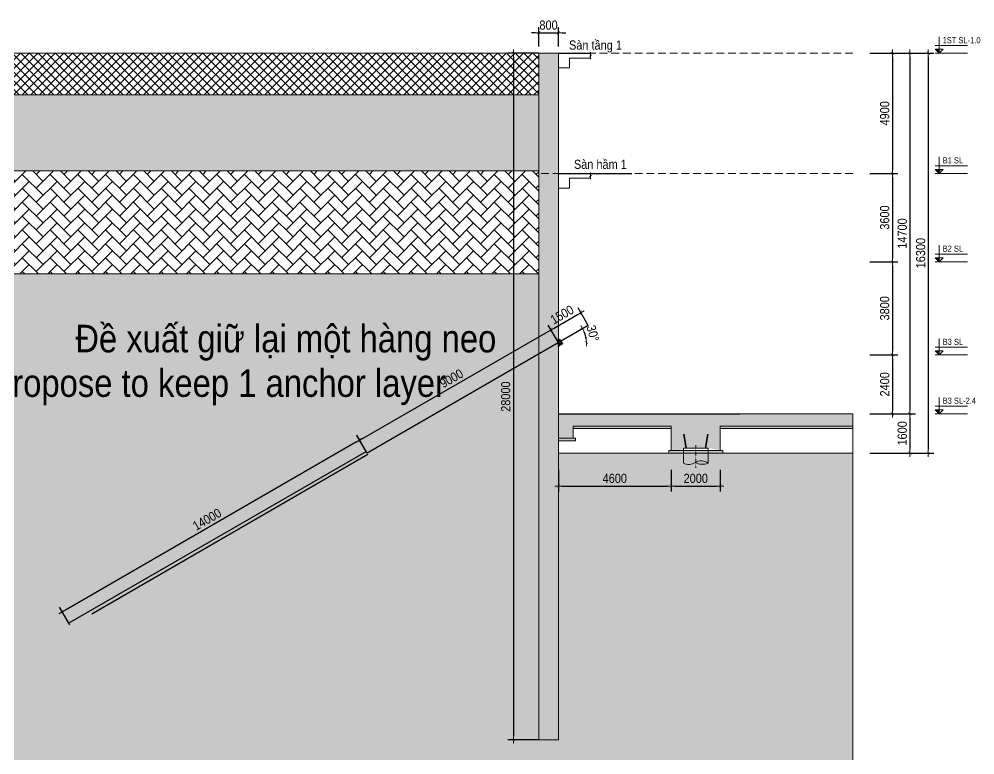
# Model space of a CAD drawing. Header units: millimetres. Extents: x -383953 to 676589, y -101685 to 196247.
# Drawn here: x 255201 to 294147, y -80280 to -50280 of the extents above; entities that cross this region are included whole.
import ezdxf
from ezdxf.enums import TextEntityAlignment as Align

# ---------------------------------------------------------------- set-up
doc = ezdxf.new("R2010")
doc.units = ezdxf.units.MM
doc.linetypes.add('CENTER2', pattern=[1.125, 0.75, -0.125, 0.125, -0.125])
doc.linetypes.add('HIDDEN', pattern=[9.524999999999999, 6.35, -3.175])
doc.layers.get('0').update_dxf_attribs({"lineweight": 20})
doc.layers.get('Defpoints').update_dxf_attribs({"color": 151, "lineweight": 9})
for name, color, linetype in [('ANCHOR_HEAD', 130, 'Continuous'), ('Concrete', 2, 'Continuous'), ('X-SEC-2$0$A-CON', 2, 'Continuous'), ('건축', 8, 'Continuous')]:
    doc.layers.add(name, color=color, linetype=linetype)
for name, color, linetype, lineweight in [('KC-TRUC', 5, 'CENTER2', 18), ('NDC_S_ANNO', 7, 'Continuous', 20), ('NDC_S_CONTINUOUS', 3, 'Continuous', 20), ('NDC_S_DIM', 1, 'Continuous', 15), ('NDC_S_HATCH MATERIAL', 8, 'Continuous', 13), ('NDC_S_REBAR', 4, 'Continuous', 35), ('NDC_S_SLAB', 2, 'Continuous', 20), ('NDC_S_TEXT SYMBOL', 7, 'Continuous', 20), ('NDC_S_VN TEXT', 7, 'Continuous', 20)]:
    doc.layers.add(name, color=color, linetype=linetype, lineweight=lineweight)
doc.styles.add('NDC_ANNO', font='', dxfattribs={"width": 0.8})
doc.styles.add('NDC_ARIAL', font='arial.ttf', dxfattribs={"width": 0.85})
doc.styles.get('NDC_ANNO').set_extended_font_data('Dotum')
doc.dimstyles.new('NDC_1-150', dxfattribs={"dimscale": 150, "dimtxt": 2.5, "dimasz": 1, "dimexe": 1.5, "dimexo": 0, "dimgap": 0.8, "dimtad": 1, "dimdec": 0, "dimdsep": 46, "dimtxsty": 'NDC_ARIAL', "dimblk": 'DIMMARK', "dimcen": 49999.93899508043, "dimdle": 1.5, "dimclrd": 1, "dimclre": 1, "dimclrt": 3, "dimadec": 0, "dimazin": 0, "dimtfac": 1, "dimtdec": 0, "dimtix": 1, "dimtmove": 2, "dimatfit": 3, "dimfxl": 1, "dimarcsym": 0})

# ---------------------------------------------------------------- blocks, each defined once
blk = doc.blocks.new('DIMMARK')
at = {"layer": 'NDC_S_DIM', "color": 1}
blk.add_line((-1.5, 0), (1, 0), dxfattribs=at)
at = {"layer": 'NDC_S_DIM', "color": 2, "const_width": 0.1}
blk.add_lwpolyline([(-0.4242640687119285, -0.4242640687119285), (0.4242640687119285, 0.4242640687119285)], dxfattribs=at)
blk = doc.blocks.new('*D569')
at = {"layer": 'Defpoints', "color": 0, "transparency": 16777216}
for p in [(289865.9125925293, -56571.27697433959), (289865.9125925293, -60171.2769734702), (290784.1127267955, -60171.2769734702, -6.290893267642449e-09)]:
    blk.add_point(p, dxfattribs=at)
at = {"layer": 'NDC_S_CONTINUOUS', "color": 1, "lineweight": -2, "transparency": 16777216}
for p, q in [((289865.9125925293, -56571.27697433959, -6.290893267642449e-09), (291009.1127267955, -56571.27697433959, -6.290893267642449e-09)), ((290784.1127267955, -56721.27697433959, -6.290893267642449e-09), (290784.1127267955, -60021.2769734702, -6.290893267642449e-09)), ((289865.9125925293, -60171.2769734702, -6.290893267642449e-09), (291009.1127267955, -60171.2769734702, -6.290893267642449e-09))]:
    blk.add_line(p, q, dxfattribs=at)
at = {"layer": 'NDC_S_CONTINUOUS', "color": 1, "lineweight": -2, "transparency": 16777216, "xscale": 150, "yscale": 150, "zscale": 150}
for p, rotation in [((290784.1127267955, -56571.27697433959, -6.290893267642449e-09), 90), ((290784.1127267955, -60171.2769734702, -6.290893267642449e-09), 270)]:
    blk.add_blockref('DIMMARK', p, dxfattribs=dict(at, rotation=rotation))
at = {"layer": 'NDC_S_CONTINUOUS', "color": 3, "transparency": 16777216, "insert": (290472.5199573548, -58371.27697390496, -6.290893267642449e-09), "char_height": 375, "attachment_point": 5, "rotation": 90, "style": 'NDC_ARIAL'}
blk.add_mtext('3600', dxfattribs=at)
blk = doc.blocks.new('*D570')
at = {"layer": 'Defpoints', "color": 0, "transparency": 16777216}
for p in [(289865.9125925293, -60171.2769734702), (289865.9125925293, -63971.27697346811), (290784.112725753, -63971.27697346811, -6.290893267642449e-09)]:
    blk.add_point(p, dxfattribs=at)
at = {"layer": 'NDC_S_CONTINUOUS', "color": 1, "lineweight": -2, "transparency": 16777216}
for p, q in [((289865.9125925293, -60171.2769734702, -6.290893267642449e-09), (291009.112725753, -60171.2769734702, -6.290893267642449e-09)), ((290784.112725753, -60321.2769734702, -6.290893267642449e-09), (290784.112725753, -63821.27697346811, -6.290893267642449e-09)), ((289865.9125925293, -63971.27697346811, -6.290893267642449e-09), (291009.112725753, -63971.27697346811, -6.290893267642449e-09))]:
    blk.add_line(p, q, dxfattribs=at)
at = {"layer": 'NDC_S_CONTINUOUS', "color": 1, "lineweight": -2, "transparency": 16777216, "xscale": 150, "yscale": 150, "zscale": 150}
for p, rotation in [((290784.112725753, -60171.2769734702, -6.290893267642449e-09), 90), ((290784.112725753, -63971.27697346811, -6.290893267642449e-09), 270)]:
    blk.add_blockref('DIMMARK', p, dxfattribs=dict(at, rotation=rotation))
at = {"layer": 'NDC_S_CONTINUOUS', "color": 3, "transparency": 16777216, "insert": (290472.5199563123, -62071.27697346922, -6.290893267642449e-09), "char_height": 375, "attachment_point": 5, "rotation": 90, "style": 'NDC_ARIAL'}
blk.add_mtext('3800', dxfattribs=at)
blk = doc.blocks.new('kata_block_CT')
at = {"layer": 'NDC_S_ANNO'}
blk.add_hatch(color=3, dxfattribs=at).paths.add_polyline_path([(0, 1.596954857557648), (-1.612010908633238, 1.596954857557648), (0, 0)])
at = {"layer": 'NDC_S_ANNO', "ltscale": 50}
h = blk.add_hatch(dxfattribs=at)
h.set_pattern_fill('ANSI31', color=256, scale=1.406250541793835, style=0)
h.set_pattern_definition([(45.00000000000001, (0, 5.456968210637569e-12), (-3.157122508925224, 3.157122508925225), [])])
h.paths.add_polyline_path([(0, 1.596954857557648), (0, 0), (1.612010908924276, 1.596954857557648)])
for p, q in [((11.56125648126181, 5.456968210637569e-12), (-1.63869572513795, 5.456968210637569e-12)), ((-1.592704896858777, 3.140833880479477), (11.46947077315417, 3.140833880479477))]:
    blk.add_line(p, q, dxfattribs=at)
for points in [[(0, 6.69495074864426), (0, 0)], [(0, 0), (-1.612010908924276, 1.596954857557648), (0, 1.596954857557648)], [(0, 0), (1.612010908924276, 1.596954857557648), (0, 1.596954857557648)]]:
    blk.add_lwpolyline(points, dxfattribs=at)
at = {"layer": 'NDC_S_ANNO', "color": 8, "ltscale": 50}
blk.add_lwpolyline([(0, 0), (-1.612010908633238, 1.596954857557648), (0, 1.596954857557648)], dxfattribs=at)
at = {"layer": 'NDC_S_TEXT SYMBOL', "color": 3, "style": 'NDC_ANNO', "width": 0.8}
blk.add_attdef('CT', (1.409564409346785, 4.068271311703938), '', height=2.5, dxfattribs=at)
blk = doc.blocks.new('*D592')
at = {"layer": 'Defpoints', "color": 0, "transparency": 16777216}
for p in [(289865.9125925293, -51671.27697346683), (289865.9125925293, -56571.27697433953), (290784.1127267955, -56571.27697433953)]:
    blk.add_point(p, dxfattribs=at)
at = {"layer": 'NDC_S_CONTINUOUS', "color": 1, "lineweight": -2, "transparency": 16777216}
for p, q in [((289865.9125925293, -51671.27697346683), (291009.1127267955, -51671.27697346683)), ((290784.1127267955, -51821.27697346683), (290784.1127267955, -56421.27697433953)), ((289865.9125925293, -56571.27697433953), (291009.1127267955, -56571.27697433953))]:
    blk.add_line(p, q, dxfattribs=at)
at = {"layer": 'NDC_S_CONTINUOUS', "color": 1, "lineweight": -2, "transparency": 16777216, "xscale": 150, "yscale": 150, "zscale": 150}
for p, rotation in [((290784.1127267955, -51671.27697346683), 90), ((290784.1127267955, -56571.27697433953), 270)]:
    blk.add_blockref('DIMMARK', p, dxfattribs=dict(at, rotation=rotation))
at = {"layer": 'NDC_S_CONTINUOUS', "color": 3, "transparency": 16777216, "insert": (290472.6478563998, -54121.27697390324), "char_height": 375, "attachment_point": 5, "rotation": 90, "style": 'NDC_ARIAL'}
blk.add_mtext('4900', dxfattribs=at)
blk = doc.blocks.new('*D593')
at = {"layer": 'Defpoints', "color": 0, "transparency": 16777216}
for p in [(289865.9125925293, -51671.27697346683), (289865.9125925293, -66371.27697346816), (291500.0682164702, -66371.27697346816)]:
    blk.add_point(p, dxfattribs=at)
at = {"layer": 'NDC_S_CONTINUOUS', "color": 1, "lineweight": -2, "transparency": 16777216}
for p, q in [((289865.9125925293, -51671.27697346683), (291725.0682164702, -51671.27697346683)), ((291500.0682164702, -51821.27697346683), (291500.0682164702, -66221.27697346816)), ((289865.9125925293, -66371.27697346816), (291725.0682164702, -66371.27697346816))]:
    blk.add_line(p, q, dxfattribs=at)
at = {"layer": 'NDC_S_CONTINUOUS', "color": 1, "lineweight": -2, "transparency": 16777216, "xscale": 150, "yscale": 150, "zscale": 150}
for p, rotation in [((291500.0682164702, -51671.27697346683), 90), ((291500.0682164702, -66371.27697346816), 270)]:
    blk.add_blockref('DIMMARK', p, dxfattribs=dict(at, rotation=rotation))
at = {"layer": 'NDC_S_CONTINUOUS', "color": 3, "transparency": 16777216, "insert": (291188.6033460745, -59021.27697346755), "char_height": 375, "attachment_point": 5, "rotation": 90, "style": 'NDC_ARIAL'}
blk.add_mtext('14700', dxfattribs=at)
blk = doc.blocks.new('*D608')
at = {"layer": 'Defpoints', "color": 0, "transparency": 16777216}
for p in [(276373.8998603086, -51671.27697346665), (275341.2519378919, -79671.27697346805), (276373.8998603086, -79671.27697346805)]:
    blk.add_point(p, dxfattribs=at)
at = {"layer": 'NDC_S_CONTINUOUS', "color": 1, "lineweight": -2, "transparency": 16777216}
for p, q in [((276373.8998603086, -51671.27697346665), (275116.2519378919, -51671.27697346665)), ((275341.2519378919, -51821.27697346665), (275341.2519378919, -79521.27697346805)), ((276373.8998603086, -79671.27697346805), (275116.2519378919, -79671.27697346805))]:
    blk.add_line(p, q, dxfattribs=at)
at = {"layer": 'NDC_S_CONTINUOUS', "color": 1, "lineweight": -2, "transparency": 16777216, "xscale": 150, "yscale": 150, "zscale": 150}
for p, rotation in [((275341.2519378919, -51671.27697346665), 90), ((275341.2519378919, -79671.27697346805), 270)]:
    blk.add_blockref('DIMMARK', p, dxfattribs=dict(at, rotation=rotation))
at = {"layer": 'NDC_S_CONTINUOUS', "color": 3, "transparency": 16777216, "insert": (275029.7870674962, -65671.27697346741), "char_height": 375, "attachment_point": 5, "rotation": 90, "style": 'NDC_ARIAL'}
blk.add_mtext('28000', dxfattribs=at)
blk = doc.blocks.new('*D594')
at = {"layer": 'Defpoints', "color": 0, "transparency": 16777216}
for p in [(277173.8998603085, -50837.43782351626), (276373.8998603085, -51403.38052536448), (277173.8998603085, -51403.38052536448)]:
    blk.add_point(p, dxfattribs=at)
at = {"layer": 'NDC_S_CONTINUOUS', "color": 1, "lineweight": -2, "transparency": 16777216}
for p, q in [((276373.8998603085, -51403.38052536448), (276373.8998603085, -50612.43782351626)), ((277173.8998603085, -51403.38052536448), (277173.8998603085, -50612.43782351626)), ((276223.8998603085, -50837.43782351626), (276073.8998603085, -50837.43782351626)), ((276373.8998603085, -50837.43782351626), (277173.8998603085, -50837.43782351626)), ((277323.8998603085, -50837.43782351626), (277473.8998603085, -50837.43782351626))]:
    blk.add_line(p, q, dxfattribs=at)
at = {"layer": 'NDC_S_CONTINUOUS', "color": 1, "lineweight": -2, "transparency": 16777216, "xscale": 150, "yscale": 150, "zscale": 150}
blk.add_blockref('DIMMARK', (276373.8998603085, -50837.43782351626), dxfattribs=at)
at = {"layer": 'NDC_S_CONTINUOUS', "color": 1, "lineweight": -2, "transparency": 16777216, "xscale": 150, "yscale": 150, "zscale": 150, "rotation": 180}
blk.add_blockref('DIMMARK', (277173.8998603085, -50837.43782351626), dxfattribs=at)
at = {"layer": 'NDC_S_CONTINUOUS', "color": 3, "transparency": 16777216, "insert": (276773.8998603085, -50525.97295312062), "char_height": 375, "attachment_point": 5, "style": 'NDC_ARIAL'}
blk.add_mtext('800', dxfattribs=at)
blk = doc.blocks.new('*D609')
at = {"layer": 'Defpoints', "color": 0, "transparency": 16777216}
for p in [(277173.8998603085, -68651.2478740224), (281773.8998603085, -68651.2478740224), (281773.8998603085, -69318.4531023553)]:
    blk.add_point(p, dxfattribs=at)
at = {"layer": 'NDC_S_CONTINUOUS', "color": 1, "lineweight": -2, "transparency": 16777216}
for p, q in [((277173.8998603085, -68651.2478740224), (277173.8998603085, -69543.4531023553)), ((281773.8998603085, -68651.2478740224), (281773.8998603085, -69543.4531023553)), ((277323.8998603085, -69318.4531023553), (281623.8998603085, -69318.4531023553))]:
    blk.add_line(p, q, dxfattribs=at)
at = {"layer": 'NDC_S_CONTINUOUS', "color": 1, "lineweight": -2, "transparency": 16777216, "xscale": 150, "yscale": 150, "zscale": 150, "rotation": 180}
blk.add_blockref('DIMMARK', (277173.8998603085, -69318.4531023553), dxfattribs=at)
at = {"layer": 'NDC_S_CONTINUOUS', "color": 1, "lineweight": -2, "transparency": 16777216, "xscale": 150, "yscale": 150, "zscale": 150}
blk.add_blockref('DIMMARK', (281773.8998603085, -69318.4531023553), dxfattribs=at)
at = {"layer": 'NDC_S_CONTINUOUS', "color": 3, "transparency": 16777216, "insert": (279473.8998603085, -69006.98823195967), "char_height": 375, "attachment_point": 5, "style": 'NDC_ARIAL'}
blk.add_mtext('4600', dxfattribs=at)
blk = doc.blocks.new('*D610')
at = {"layer": 'Defpoints', "color": 0, "transparency": 16777216}
for p in [(281773.8998603085, -68651.2478740224), (283773.8998603083, -68651.2478740224), (283773.8998603083, -69318.4531023553)]:
    blk.add_point(p, dxfattribs=at)
at = {"layer": 'NDC_S_CONTINUOUS', "color": 1, "lineweight": -2, "transparency": 16777216}
for p, q in [((281773.8998603085, -68651.2478740224), (281773.8998603085, -69543.4531023553)), ((283773.8998603083, -68651.2478740224), (283773.8998603083, -69543.4531023553)), ((281923.8998603085, -69318.4531023553), (283623.8998603083, -69318.4531023553))]:
    blk.add_line(p, q, dxfattribs=at)
at = {"layer": 'NDC_S_CONTINUOUS', "color": 1, "lineweight": -2, "transparency": 16777216, "xscale": 150, "yscale": 150, "zscale": 150, "rotation": 180}
blk.add_blockref('DIMMARK', (281773.8998603085, -69318.4531023553), dxfattribs=at)
at = {"layer": 'NDC_S_CONTINUOUS', "color": 1, "lineweight": -2, "transparency": 16777216, "xscale": 150, "yscale": 150, "zscale": 150}
blk.add_blockref('DIMMARK', (283773.8998603083, -69318.4531023553), dxfattribs=at)
at = {"layer": 'NDC_S_CONTINUOUS', "color": 3, "transparency": 16777216, "insert": (282773.8998603084, -69006.98823195967), "char_height": 375, "attachment_point": 5, "style": 'NDC_ARIAL'}
blk.add_mtext('2000', dxfattribs=at)
blk = doc.blocks.new('*D595')
at = {"layer": 'Defpoints', "color": 0, "transparency": 16777216}
for p in [(289865.9125925293, -51671.27697346683), (289865.9125925293, -67971.27697346816), (292250.0682164702, -67971.27697346816)]:
    blk.add_point(p, dxfattribs=at)
at = {"layer": 'NDC_S_CONTINUOUS', "color": 1, "lineweight": -2, "transparency": 16777216}
for p, q in [((289865.9125925293, -51671.27697346683), (292475.0682164702, -51671.27697346683)), ((292250.0682164702, -51821.27697346683), (292250.0682164702, -67821.27697346816)), ((289865.9125925293, -67971.27697346816), (292475.0682164702, -67971.27697346816))]:
    blk.add_line(p, q, dxfattribs=at)
at = {"layer": 'NDC_S_CONTINUOUS', "color": 1, "lineweight": -2, "transparency": 16777216, "xscale": 150, "yscale": 150, "zscale": 150}
for p, rotation in [((292250.0682164702, -51671.27697346683), 90), ((292250.0682164702, -67971.27697346816), 270)]:
    blk.add_blockref('DIMMARK', p, dxfattribs=dict(at, rotation=rotation))
at = {"layer": 'NDC_S_CONTINUOUS', "color": 3, "transparency": 16777216, "insert": (291938.4754470295, -59821.27697346755), "char_height": 375, "attachment_point": 5, "rotation": 90, "style": 'NDC_ARIAL'}
blk.add_mtext('16300', dxfattribs=at)
blk = doc.blocks.new('*U321')
at = {"layer": 'KC-TRUC', "ltscale": 0.05}
blk.add_line((0, 264.091631569872), (0, -1027.128790430648), dxfattribs=at)
at = {"layer": 'NDC_S_HATCH MATERIAL'}
blk.add_lwpolyline([(699.9983571356522, -765.6009381462578), (699.957938934323, 98.78933391822108), (-699.9934713361384, 98.78933391822099), (-699.9983571356522, -765.6009381462578)], dxfattribs=at)
for centre, major_axis, ratio, start_param, end_param in [((-405.3856941127314, -131.3544797309393), (-494.502371696036, 494.5023716960363), 0.9999999999998085, 1.921341282374834, 2.912183986510393), ((303.208972396635, -1269.499339218083), (-453.5170416883805, 453.5170416883805), 0.9999999999999655, -1.45243305359637, -0.2275836773752045), ((376.2666755465001, 66.97369881300426), (631.6576317895883, 631.6576317895883), 0.9999999999999529, 3.446928519523606, 4.297832710281344)]:
    blk.add_ellipse(centre, major_axis=major_axis, ratio=ratio, start_param=start_param, end_param=end_param, dxfattribs=at)
at = {"layer": 'NDC_S_REBAR', "linetype": 'HIDDEN', "ltscale": 200}
for p, q in [((-681.5195738138083, 889.1145164543236), (-549.9987277515885, 100)), ((549.9987277515897, 100), (681.5195738138083, 889.1145164543236))]:
    blk.add_line(p, q, dxfattribs=at)
blk = doc.blocks.new('*D596')
at = {"layer": 'Defpoints', "color": 0, "transparency": 16777216}
for p in [(289865.9125925293, -63971.27697346811), (289865.9125925293, -66371.27697346816), (290784.112725753, -66371.27697346816)]:
    blk.add_point(p, dxfattribs=at)
at = {"layer": 'NDC_S_CONTINUOUS', "color": 1, "lineweight": -2, "transparency": 16777216}
for p, q in [((289865.9125925293, -63971.27697346811), (291009.112725753, -63971.27697346811)), ((290784.112725753, -64121.27697346811), (290784.112725753, -66221.27697346816)), ((289865.9125925293, -66371.27697346816), (291009.112725753, -66371.27697346816))]:
    blk.add_line(p, q, dxfattribs=at)
at = {"layer": 'NDC_S_CONTINUOUS', "color": 1, "lineweight": -2, "transparency": 16777216, "xscale": 150, "yscale": 150, "zscale": 150}
for p, rotation in [((290784.112725753, -63971.27697346811), 90), ((290784.112725753, -66371.27697346816), 270)]:
    blk.add_blockref('DIMMARK', p, dxfattribs=dict(at, rotation=rotation))
at = {"layer": 'NDC_S_CONTINUOUS', "color": 3, "transparency": 16777216, "insert": (290472.6478553573, -65171.27697346819), "char_height": 375, "attachment_point": 5, "rotation": 90, "style": 'NDC_ARIAL'}
blk.add_mtext('2400', dxfattribs=at)
blk = doc.blocks.new('*D597')
at = {"layer": 'Defpoints', "color": 0, "transparency": 16777216}
for p in [(290581.8680832466, -66371.27697346816), (290581.8680832466, -67971.27697346816), (291500.0682164702, -67971.27697346816)]:
    blk.add_point(p, dxfattribs=at)
at = {"layer": 'NDC_S_CONTINUOUS', "color": 1, "lineweight": -2, "transparency": 16777216}
for p, q in [((290581.8680832466, -66371.27697346816), (291725.0682164702, -66371.27697346816)), ((291500.0682164702, -66521.27697346816), (291500.0682164702, -67821.27697346816)), ((290581.8680832466, -67971.27697346816), (291725.0682164702, -67971.27697346816))]:
    blk.add_line(p, q, dxfattribs=at)
at = {"layer": 'NDC_S_CONTINUOUS', "color": 1, "lineweight": -2, "transparency": 16777216, "xscale": 150, "yscale": 150, "zscale": 150}
for p, rotation in [((291500.0682164702, -66371.27697346816), 90), ((291500.0682164702, -67971.27697346816), 270)]:
    blk.add_blockref('DIMMARK', p, dxfattribs=dict(at, rotation=rotation))
at = {"layer": 'NDC_S_CONTINUOUS', "color": 3, "transparency": 16777216, "insert": (291188.6033460745, -67171.27697346822), "char_height": 375, "attachment_point": 5, "rotation": 90, "style": 'NDC_ARIAL'}
blk.add_mtext('1600', dxfattribs=at)
blk = doc.blocks.new('ANCHOR_HEAD2')
at = {"layer": 'ANCHOR_HEAD'}
for p, q in [((-95.87565020407419, 260), (-334.4710056571603, -80.74948130826397)), ((-83.66790431646223, 260), (-325.7776708558049, -85.76858049597922)), ((-24, -143.0002319793603), (-264.7222812302134, 1.427552498678779)), ((-258.9295623007019, 9.700412491484713), (-24, -132.9288499479335)), ((-24, 88.68090362954172), (-146.3781124775633, 170.4405412123333)), ((-140.5863915919108, 178.7119758507897), (-24, 98.85002351045114)), ((-14, 260), (-95.87565020407055, 260.0000000000009)), ((-24, -260), (-24, 260)), ((-14, -260), (-14, 260)), ((-24, -260), (-334.4710056571639, -80.74948130826488)), ((-24, -260), (-14, -260))]:
    blk.add_line(p, q, dxfattribs=at)
blk.add_lwpolyline([(-14, 350), (0, 350), (0, -350), (-14, -350)], close=True, dxfattribs=at)
blk = doc.blocks.new('*D735')
at = {"layer": 'Defpoints', "color": 0, "transparency": 16777216}
for p in [(277173.8998603083, -63471.27697260004), (269079.4923929275, -67451.35198193167), (269379.6712262477, -67971.27697259911)]:
    blk.add_point(p, dxfattribs=at)
at = {"layer": 'NDC_S_CONTINUOUS', "color": 1, "lineweight": -2, "transparency": 16777216}
for p, q in [((276743.8172164204, -63026.35198193257), (269209.3962034952, -67376.35198193169)), ((277173.8998603083, -63471.27697260004), (276761.2210269881, -62756.4962660811)), ((269379.6712262477, -67971.27697259911), (268966.9923929275, -67256.49626608017))]:
    blk.add_line(p, q, dxfattribs=at)
at = {"layer": 'NDC_S_CONTINUOUS', "color": 1, "lineweight": -2, "transparency": 16777216, "xscale": 150, "yscale": 150, "zscale": 150}
for p, rotation in [((276873.7210269881, -62951.3519819326), 29.99999999999286), ((269079.4923929275, -67451.35198193167), 209.9999999999929)]:
    blk.add_blockref('DIMMARK', p, dxfattribs=dict(at, rotation=rotation))
at = {"layer": 'NDC_S_CONTINUOUS', "color": 3, "transparency": 16777216, "insert": (272820.87427476, -64931.61549178307), "char_height": 375, "attachment_point": 5, "rotation": 29.99999999999284, "style": 'NDC_ARIAL'}
blk.add_mtext('9000', dxfattribs=at)
blk = doc.blocks.new('*D736')
at = {"layer": 'Defpoints', "color": 0, "transparency": 16777216}
for p in [(278089.483789455, -62249.43102375022), (278389.6626227759, -62769.35601441888), (277173.8998603083, -63471.27697260003)]:
    blk.add_point(p, dxfattribs=at)
at = {"layer": 'NDC_S_CONTINUOUS', "color": 1, "lineweight": -2, "transparency": 16777216}
for p, q in [((278389.6626227759, -62769.35601441888), (277976.983789455, -62054.57530789869)), ((277003.6248375551, -62876.35198193138), (277959.5799788873, -62324.43102375021)), ((277173.8998603083, -63471.27697260003), (276761.2210269874, -62756.49626607983))]:
    blk.add_line(p, q, dxfattribs=at)
at = {"layer": 'NDC_S_CONTINUOUS', "color": 1, "lineweight": -2, "transparency": 16777216, "xscale": 150, "yscale": 150, "zscale": 150}
for p, rotation in [((278089.483789455, -62249.43102375022), 29.99999999999106), ((276873.7210269874, -62951.35198193137), 209.9999999999911)]:
    blk.add_blockref('DIMMARK', p, dxfattribs=dict(at, rotation=rotation))
at = {"layer": 'NDC_S_CONTINUOUS', "color": 3, "transparency": 16777216, "insert": (277325.8699730234, -62330.65501269173), "char_height": 375, "attachment_point": 5, "rotation": 29.999999999991054, "style": 'NDC_ARIAL'}
blk.add_mtext('1500', dxfattribs=at)
blk = doc.blocks.new('*D737')
at = {"layer": 'Defpoints', "color": 0, "transparency": 16777216}
for p in [(278389.6626227758, -62769.3560144189), (277173.8998603083, -63471.27697260027), (278298.5476053887, -63272.97123134964), (282621.1647752018, -63471.27697260029), (269379.6712262477, -67971.27697259911)]:
    blk.add_point(p, dxfattribs=at)
at = {"layer": 'NDC_S_CONTINUOUS', "color": 1, "lineweight": -2, "transparency": 16777216}
blk.add_arc((277173.8998603079, -63471.27697260028), 1141.997249352365, 7.531153910859532, 22.46884608913328, dxfattribs=at)
at = {"layer": 'NDC_S_CONTINUOUS', "color": 1, "lineweight": -2, "transparency": 16777216, "xscale": 150, "yscale": 150, "zscale": 150}
for p, rotation in [((278162.898489299, -62900.27834792421), 116.2344230445631), ((278315.8971096602, -63471.27697260028), 273.7655769554297)]:
    blk.add_blockref('DIMMARK', p, dxfattribs=dict(at, rotation=rotation))
at = {"layer": 'NDC_S_CONTINUOUS', "color": 3, "transparency": 16777216, "insert": (278577.9600002961, -63095.06019196579), "char_height": 375, "attachment_point": 5, "rotation": 284.9999999999964, "style": 'NDC_ARIAL'}
blk.add_mtext('30°', dxfattribs=at)
blk = doc.blocks.new('*D738')
at = {"layer": 'Defpoints', "color": 0, "transparency": 16777216}
for p in [(269379.6712262477, -67971.27697259911), (256955.6488041039, -74453.06782465913), (257260.9984296208, -74980.97000034161)]:
    blk.add_point(p, dxfattribs=at)
at = {"layer": 'NDC_S_CONTINUOUS', "color": 1, "lineweight": -2, "transparency": 16777216}
for p, q in [((269379.6712262477, -67971.27697259911), (268961.6652528209, -67248.60943224518)), ((268944.4780242832, -67518.47902885657), (257085.4923805516, -74377.96359271918)), ((257260.9984296208, -74980.97000034161), (256842.992456194, -74258.30245998768))]:
    blk.add_line(p, q, dxfattribs=at)
at = {"layer": 'NDC_S_CONTINUOUS', "color": 1, "lineweight": -2, "transparency": 16777216, "xscale": 150, "yscale": 150, "zscale": 150}
for p, rotation in [((269074.3216007308, -67443.37479691663), 30.04598352266086), ((256955.6488041039, -74453.06782465913), 210.0459835226609)]:
    blk.add_blockref('DIMMARK', p, dxfattribs=dict(at, rotation=rotation))
at = {"layer": 'NDC_S_CONTINUOUS', "color": 3, "transparency": 16777216, "insert": (262859.0363366351, -70678.60989272143), "char_height": 375, "attachment_point": 5, "rotation": 30.04598352266089, "style": 'NDC_ARIAL'}
blk.add_mtext('14000', dxfattribs=at)

msp = doc.modelspace()

# ---------------------------------------------------------------- hatches: boundary and pattern name
at = {"layer": 'Concrete'}
h = msp.add_hatch(dxfattribs=at)
h.set_pattern_fill('ANGLE', color=256, angle=-5.000000000000018)
h.set_pattern_definition([(355, (485588.9688132389, 207001.8041929251), (0.6087828630923945, 6.958419966170843), [5.08, -1.905]), (84.99999999999999, (485588.9688132389, 207001.8041929251), (-6.958419966170843, 0.6087828630923949), [5.08, -1.905])])
h.paths.add_polyline_path([(269417.1712262477, -68036.22887788294), (269342.1712262478, -67906.32506731525), (257217.8805113991, -74906.28757526522), (257307.4679525664, -75061.17873774742)])
at = {"layer": 'NDC_S_HATCH MATERIAL'}
h = msp.add_hatch(dxfattribs=at)
h.set_pattern_fill('ANSI37', color=256, scale=2000)
h.set_pattern_definition([(45, (307939.6627818027, -984337.625121301), (-176.7766952966369, 176.7766952966369), []), (135, (307939.6627818027, -984337.625121301), (-176.7766952966369, -176.7766952966369), [])])
h.paths.add_polyline_path([(276373.8998603085, -51671.27697346662), (252717.1528978145, -51671.27697346662), (252717.1528978145, -53371.34407798992), (276373.8998603085, -53371.34407798992)])
h = msp.add_hatch(dxfattribs=at)
h.set_pattern_fill('BT-01', color=256, scale=50, pattern_type=2)
h.set_pattern_definition([(49.99999999999999, (307939.6627818027, -983237.6251213048), (358.6300913003767, -31.37606749129755), [37.5, -412.5]), (355, (307939.6627818027, -983237.6251213048), (-69.3756668065, 376.0960668500059), [30, -330]), (100.4514, (307969.5486218027, -983240.2397913048), (289.2546908570108, 344.7197710304768), [31.870095, -350.571056]), (46.18420000000002, (307939.6627818027, -983137.6251213048), (533.6205243128222, -82.75950716450905), [56.24999999999977, -618.7499999999964]), (96.6356, (307984.1311543027, -983144.5217748047), (467.3313527743517, 487.0589354502209), [47.805144, -525.8565]), (351.1842, (307939.6627818027, -983137.6251213048), (467.3309725668136, 487.0593004626623), [45, -495]), (21, (307989.6627818027, -983162.6251213048), (298.4535260592309, -201.3094453326694), [37.5, -412.5]), (326.0000000000001, (307989.6627818027, -983162.6251213048), (121.6576659607909, 362.5750225234265), [30, -330]), (71.4514, (308014.5338983027, -983179.4009243045), (420.111314290745, 161.2652483549762), [31.870095, -350.571056]), (37.50000000000001, (307939.6627818027, -983237.6251213048), (6.079927658645334, 166.4469269156558), [0, -326, 0, -335, 0, -331.25]), (7.499999999999999, (307939.6627818027, -983237.6251213048), (131.5347687210743, 197.2058559411801), [0, -191, 0, -318.5, 0, -126.25]), (327.5, (307828.1627818027, -983237.6251213048), (266.9112180862045, -11.27743586718988), [0, -125, 0, -390, 0, -517.5]), (317.5, (307778.1627818027, -983237.6251213048), (291.5930846711931, 50.05249116615887), [0, -162.5, 0, -259, 0, -367.5]), (45, (307939.6627818027, -983237.6251213048), (-150.2601910021414, 150.2601910021414), []), (45, (307939.6627818027, -983176.3751213048), (-150.2601910021414, 150.2601910021414), [])])
h.paths.add_polyline_path([(276373.8998603085, -79671.27697346802), (277173.8998603085, -79671.27697346802), (277173.8998603085, -51671.27697346674), (276373.8998603085, -51671.27697346662)])
h = msp.add_hatch(dxfattribs=at)
h.set_pattern_fill('EARTH', color=256, scale=1500, angle=90)
h.set_pattern_definition([(90, (307939.6627818027, -984337.625121301), (-375, 375), [375, -375]), (90, (307799.0377818027, -984337.625121301), (-375, 375), [375, -375]), (90, (307658.4127818027, -984337.625121301), (-375, 375), [375, -375]), (180, (307611.5377818027, -984290.750121301), (-375, -374.9999999999999), [375, -375]), (180, (307611.5377818027, -984150.125121301), (-375, -374.9999999999999), [375, -375]), (180, (307611.5377818027, -984009.500121301), (-375, -374.9999999999999), [375, -375])])
h.paths.add_polyline_path([(276373.8998603085, -53371.34407798992), (252717.1528978145, -53371.34407798992), (252717.1528978145, -56471.34407798992), (276373.8998603085, -56471.34407798992)])
h = msp.add_hatch(dxfattribs=at)
h.set_pattern_fill('AR-HBONE', color=256, scale=100)
h.set_pattern_definition([(45, (307939.6627818027, -984337.625121301), (0, 565.685424949238), [1200, -400]), (135, (308222.5054943027, -984054.7824088009), (4.440892098500626e-14, 565.6854249492379), [1200, -400])])
h.paths.add_polyline_path([(276373.8998603085, -56471.34407798992), (252717.1528978145, -56471.34407798992), (252717.1528978145, -60671.34407797875), (276373.8998603085, -60671.34407797875)])
h = msp.add_hatch(dxfattribs=at)
h.set_pattern_fill('AR-SAND', color=256, scale=15)
h.set_pattern_definition([(37.50000000000001, (250505.1761934992, 207001.8712739735), (-24.00046943976069, 734.1198559940135), [0, -579.1200000000001, 0, -647.7, 0, -619.125]), (7.499999999999999, (250505.1761934992, 207001.8712739735), (674.2849247070039, 1075.237650852531), [0, -312.4200000000001, 0, -521.97, 0, -200.025]), (327.5, (250036.5461934994, 207001.8712739735), (1186.488555362187, 2.155777017818643), [0, -190.5, 0, -685.8, 0, -895.3499999999999]), (317.5, (250036.5461934994, 207001.8712739735), (1145.334678708446, 334.3939848858245), [0, -95.25, 0, -449.58, 0, -514.35])])
h.paths.add_polyline_path([(276373.8998603085, -60671.34407797875), (252717.1528978145, -60671.34407797887), (252717.1528978145, -82242.22137962515), (289173.8998603085, -82242.2213796252), (289173.8998603085, -67971.27697346814), (277173.8998603085, -67971.27697346825), (277173.8998603085, -79671.27697346802), (276373.8998603085, -79671.27697346802)])
h.paths.add_polyline_path([(282188.9791577163, -69396.82452118203), (283367.0828412088, -69396.82452118203), (283367.0828412088, -68624.0584911684), (282188.9791577163, -68624.0584911684)], flags=24)
h.paths.add_polyline_path([(275419.6233567186, -66380.02313649606), (275419.6233567186, -64954.26853213045), (274646.857326705, -64954.26853213045), (274646.857326705, -66380.02313649606)], flags=24)
h.paths.add_polyline_path([(278892.6754401175, -69396.82452118203), (280070.77912361, -69396.82452118203), (280070.77912361, -68624.0584911684), (278892.6754401175, -68624.0584911684)], flags=24)
h = msp.add_hatch(dxfattribs=at)
h.set_pattern_fill('BT-01', color=256, scale=50, pattern_type=2)
h.set_pattern_definition([(49.99999999999999, (250633.7876004532, 207001.8041929251), (358.6300913003767, -31.37606749129755), [37.5, -412.5]), (355, (250633.7876004532, 207001.8041929251), (-69.3756668065, 376.0960668500059), [30, -330]), (100.4514, (250663.6734404532, 206999.1895229252), (289.2546908570108, 344.7197710304768), [31.870095, -350.571056]), (46.18420000000001, (250633.7876004532, 207101.8041929251), (533.6205243128222, -82.75950716450905), [56.25, -618.75]), (96.6356, (250678.2559729533, 207094.9075394252), (467.3313527743517, 487.0589354502209), [47.805144, -525.8565]), (351.1842, (250633.7876004532, 207101.8041929251), (467.3309725668136, 487.0593004626623), [45, -495]), (21, (250683.7876004532, 207076.8041929251), (298.4535260592309, -201.3094453326694), [37.5, -412.5]), (326.0000000000001, (250683.7876004532, 207076.8041929251), (121.6576659607909, 362.5750225234265), [30, -330]), (71.4514, (250708.6587169532, 207060.0283899251), (420.111314290745, 161.2652483549762), [31.870095, -350.571056]), (37.50000000000001, (250633.7876004532, 207001.8041929251), (6.079927658645334, 166.4469269156558), [0, -326, 0, -335, 0, -331.25]), (7.499999999999999, (250633.7876004532, 207001.8041929251), (131.5347687210743, 197.2058559411801), [0, -191, 0, -318.5, 0, -126.25]), (327.5, (250522.2876004532, 207001.8041929251), (266.9112180862045, -11.27743586718988), [0, -125, 0, -390, 0, -517.5]), (317.5, (250472.2876004532, 207001.8041929251), (291.5930846711931, 50.05249116615887), [0, -162.5, 0, -259, 0, -367.5]), (45, (250633.7876004532, 207001.8041929251), (-150.2601910021414, 150.2601910021414), []), (45, (250633.7876004532, 207063.0541929251), (-150.2601910021414, 150.2601910021414), [])])
h.paths.add_polyline_path([(283273.86981669, -67771.27697346825), (283773.8998603085, -67854.61114130475), (283773.8998603085, -66871.27697346814), (289173.8998603085, -66871.27697346814), (289173.8998603085, -66371.27697346814), (277173.8998603085, -66371.27697346814), (277173.8998603085, -67371.27697346802), (277773.8998603085, -67371.27697346802), (277773.8998603085, -66871.27697346814), (281773.8998603085, -66871.27697346814), (281773.8998603085, -67871.27697346825), (282273.903958409, -67871.27697346825), (282273.9045236397, -67771.27697346825)])
h = msp.add_hatch(dxfattribs=at)
h.set_pattern_fill('AR-SAND', color=256, scale=0.5)
h.set_pattern_definition([(37.50000000000001, (250633.7876004532, 207001.8041929251), (-0.8000156479920228, 24.47066186646712), [0, -19.304, 0, -21.59, 0, -20.6375]), (7.499999999999999, (250633.7876004532, 207001.8041929251), (22.47616415690013, 35.84125502841771), [0, -10.414, 0, -17.399, 0, -6.6675]), (327.5, (250618.1666004532, 207001.8041929251), (39.5496185120729, 0.0718592339272881), [0, -6.35, 0, -22.86, 0, -29.845]), (317.5, (250618.1666004532, 207001.8041929251), (38.17782262361486, 11.14646616286081), [0, -3.175, 0, -14.986, 0, -17.145])])
h.paths.add_polyline_path([(277873.8998603085, -67371.27697346802), (277773.8998603085, -67371.27697346802), (277173.8998603085, -67371.27697346802), (277173.8998603085, -67471.27697346802), (277873.8998603085, -67471.27697346802)])
h.paths.add_polyline_path([(281773.8998603085, -66871.27697346814), (277773.8998603085, -66871.27697346814), (277773.8998603085, -66971.27697346814), (281773.8998603085, -66971.27697346814)])
h.paths.add_polyline_path([(283873.8998603085, -67871.27697346825), (281773.8998603085, -67871.27697346825), (281673.8998603085, -67871.27697346825), (281673.8998603085, -67971.2769734682), (283873.8998603085, -67971.2769734682)])
h.paths.add_polyline_path([(289173.8998603085, -66871.27697346814), (283773.8998603085, -66871.27697346814), (283773.8998603085, -66971.27697346814), (289173.8998603085, -66971.27697346814)])

# ---------------------------------------------------------------- linework, layer by layer
at = {"layer": 'Concrete'}
for p, q in [((278389.6626227759, -62769.35601441888), (269379.6712262477, -67971.2769725991)), ((257217.8805113991, -74906.28757526522), (269342.1712262478, -67906.32506731525)), ((269417.1712262477, -68036.22887788294), (258165.009170354, -74546.76347767503))]:
    msp.add_line(p, q, dxfattribs=at)
at = {"layer": 'NDC_S_CONTINUOUS'}
for p, q in [((276373.8998603085, -51671.27697346662), (252717.1528978145, -51671.27697346662)), ((252717.1528978145, -53371.34407798992), (276373.8998603085, -53371.34407798992)), ((252717.1528978145, -56471.34407798992), (276373.8998603085, -56471.34407798992)), ((252717.1528978145, -60671.34407797887), (276373.8998603085, -60671.34407797875)), ((289173.8998603085, -66371.27697346814), (289173.8998603085, -82242.22137962509))]:
    msp.add_line(p, q, dxfattribs=at)
at = {"layer": 'NDC_S_CONTINUOUS', "color": 1}
msp.add_lwpolyline([(278478.1852872083, -51911.27697346538), (278478.1852872085, -51791.27697346527), (278438.1852872085, -51791.27697346527), (278518.1852872086, -51751.27697346533), (278478.1852872086, -51751.27697346527), (278478.1852872089, -51631.27697346521)], dxfattribs=at)
at = {"layer": 'NDC_S_CONTINUOUS', "color": 1, "elevation": -1.25817865352849e-08}
msp.add_lwpolyline([(278478.1852872076, -56811.27697433768), (278478.1852872078, -56691.27697433757), (278438.1852872078, -56691.27697433757), (278518.1852872079, -56651.27697433763), (278478.1852872079, -56651.27697433757), (278478.1852872082, -56531.27697433751)], dxfattribs=at)
at = {"layer": 'NDC_S_HATCH MATERIAL', "linetype": 'HIDDEN', "ltscale": 50}
for p, q in [((289173.8998603085, -51671.27697346668), (276373.8998603085, -51671.27697346662)), ((289173.8998603085, -56571.2769743391, -1.25817865352849e-08), (276373.8998603085, -56571.27697433904, -1.25817865352849e-08))]:
    msp.add_line(p, q, dxfattribs=at)
at = {"layer": 'NDC_S_SLAB', "ltscale": 500}
for p, q in [((277173.8998603092, -51671.2769734637), (278478.1852872084, -51671.27697346521)), ((277623.9002051587, -51871.27697346533), (278478.1852872084, -51871.27697346533)), ((277623.9002051587, -51871.27697346533), (277623.9002051587, -52271.27697346533)), ((277623.9002051587, -52271.27697346533), (277173.9002051587, -52271.27697346533)), ((277173.8998603085, -56571.276974336, -1.25817865352849e-08), (278478.1852872077, -56571.27697433751, -1.25817865352849e-08)), ((277623.900205158, -56771.27697433763, -1.248416666186588e-08), (278478.1852872077, -56771.27697433763, -1.248416666186588e-08)), ((277623.900205158, -56771.27697433763, -1.248416666186588e-08), (277623.900205158, -57171.27697433763, -1.248416666186588e-08)), ((277623.900205158, -57171.27697433763, -1.248416666186588e-08), (277173.900205158, -57171.27697433763, -1.248416666186588e-08)), ((277173.8998603085, -66371.27697346814), (289173.8998603085, -66371.27697346814)), ((277773.8998603085, -66871.27697346814), (281773.8998603085, -66871.27697346814)), ((283773.8998603085, -66871.27697346814), (289173.8998603085, -66871.27697346814)), ((277773.8998603085, -67371.27697346802), (277173.8998603085, -67371.27697346802)), ((277873.8998603085, -67471.27697346802), (277173.8998603085, -67471.27697346802))]:
    msp.add_line(p, q, dxfattribs=at)
at = {"layer": 'NDC_S_SLAB', "ltscale": 100}
for p, q in [((289173.8998603085, -66371.27697346808), (289173.8998603085, -66371.27697346808)), ((277773.8998603085, -66871.27697346814), (281773.8998603085, -66871.27697346814)), ((277773.8998603085, -67371.27697346802), (277773.8998603085, -66871.27697346814)), ((277773.8998603085, -66971.27697346814), (281773.8998603085, -66971.27697346814)), ((283773.8998603085, -66971.27697346814), (289173.8998603085, -66971.27697346814)), ((277773.8998603085, -67371.27697346802), (277873.8998603085, -67371.27697346802)), ((277873.8998603085, -67471.27697346802), (277873.8998603085, -67371.27697346802)), ((289173.8998603085, -67971.27697346814), (277173.8998603085, -67971.27697346825))]:
    msp.add_line(p, q, dxfattribs=at)
at = {"layer": 'NDC_S_SLAB', "ltscale": 500}
for points in [[(277173.8998603085, -51671.27697346825), (277173.8998603085, -51671.27697346674), (276373.8998603085, -51671.27697346662), (276373.8998603085, -79671.27697346802), (277173.8998603085, -79671.27697346802), (277173.8998603085, -51671.27697346814)], [(281773.8998603085, -67871.27697346825), (281773.8998603085, -66871.27697346814)], [(283773.8998603085, -67871.27697346825), (283773.8998603085, -66871.27697346814)], [(283873.8998603085, -67971.27697346825), (281673.8998603085, -67971.27697346825), (281673.8998603085, -67871.27697346825), (281773.8998603085, -67871.27697346825), (283873.8998603085, -67871.27697346825), (283873.8998603085, -67971.27697346825)]]:
    msp.add_lwpolyline(points, dxfattribs=at)
at = {"layer": 'X-SEC-2$0$A-CON', "color": 1}
msp.add_line((277173.8998603085, -66371.27697346814), (284585.2650408659, -66371.27697346814), dxfattribs=at)
at = {"layer": '건축'}
for p, q in [((277173.8998603092, -51671.27697346521), (278478.1852872084, -51671.27697346521)), ((277173.8998603085, -56571.27697433902, -1.25817865352849e-08), (280173.8998603097, -56571.27697433902, -1.25817865352849e-08)), ((277173.8998603085, -56571.27697433751, -1.25817865352849e-08), (278478.1852872077, -56571.27697433751, -1.25817865352849e-08))]:
    msp.add_line(p, q, dxfattribs=at)

# ---------------------------------------------------------------- block references
at = {"xscale": 0.7142857142857143, "yscale": 0.7142857142857143, "zscale": 0.7142857142857143}
msp.add_blockref('*U321', (282773.8998603084, -67841.84078340983), dxfattribs=at)
at = {"layer": 'ANCHOR_HEAD', "xscale": -0.5, "yscale": 0.5, "zscale": 0.5}
msp.add_blockref('ANCHOR_HEAD2', (277173.8998603087, -63471.27697259979, 1.25817865352849e-08), dxfattribs=at)
at = {"layer": 'NDC_S_VN TEXT', "xscale": 100, "yscale": 100, "zscale": 100}
for p, values in [((292693.3058691194, -51671.27697346726), {'CT': '1ST SL-1.0'}), ((292693.3058691194, -56571.27697433997), {'CT': 'B1 SL'}), ((292693.3058691194, -60171.2769734707), {'CT': 'B2 SL'}), ((292693.3058691194, -63971.2769734686), {'CT': 'B3 SL'}), ((292693.3058691194, -66371.27697346889), {'CT': 'B3 SL-2.4'})]:
    msp.add_blockref('kata_block_CT', p, dxfattribs=at).add_auto_attribs(values)

# ---------------------------------------------------------------- texts
at = {"layer": 'NDC_S_VN TEXT', "style": 'NDC_ARIAL', "width": 0.85}
for s, height, p in [('Sàn tầng 1', 375, (277610, -51340.00000086891, -1.25817865352849e-08)), ('Sàn hầm 1', 375, (277810, -56200.00000086891, -1.25817865352849e-08)), ('Đề xuất giữ lại một hàng neo', 1125, (257490, -63305)), ('Propose to keep 1 anchor layer', 1125, (254030, -65120))]:
    msp.add_text(s, height=height, dxfattribs=at).set_placement(p, align=Align.MIDDLE_LEFT)

# ---------------------------------------------------------------- dimensions: what is measured, and where the dimension line sits
at = {"layer": 'NDC_S_CONTINUOUS', "color": 1}
for base, p1, p2, picture, middle in [((277173.8998603085, -50837.43782351626), (276373.8998603085, -51403.38052536448), (277173.8998603085, -51403.38052536448), '*D594', (276773.8998603085, -50525.97295312062)), ((281773.8998603085, -69318.4531023553), (277173.8998603085, -68651.2478740224), (281773.8998603085, -68651.2478740224), '*D609', (279473.8998603085, -69006.98823195967)), ((283773.8998603083, -69318.4531023553), (281773.8998603085, -68651.2478740224), (283773.8998603083, -68651.2478740224), '*D610', (282773.8998603084, -69006.98823195967))]:
    dim = msp.add_linear_dim(base=base, p1=p1, p2=p2, dimstyle='NDC_1-150', dxfattribs=at)
    dim.commit()
    dim.dimension.update_dxf_attribs({"geometry": picture, "text_midpoint": middle})
for base, p1, p2, angle, picture, middle in [((275341.2519378919, -79671.27697346805), (276373.8998603085, -51671.27697346662), (276373.8998603085, -79671.27697346802), 90, '*D608', (275029.7870674962, -65671.27697346741)), ((290784.1127267955, -56571.27697433953), (289865.9125925292, -51671.2769734668), (289865.9125925292, -56571.2769743395), 90, '*D592', (290472.6478563998, -54121.27697390324)), ((291500.0682164702, -66371.27697346816), (289865.9125925292, -51671.2769734668), (289865.9125925292, -66371.27697346814), 90, '*D593', (291188.6033460745, -59021.27697346755)), ((292250.0682164702, -67971.27697346816), (289865.9125925292, -51671.2769734668), (289865.9125925292, -67971.27697346814), 90, '*D595', (291938.4754470295, -59821.27697346755)), ((290784.1127267955, -60171.2769734702, -6.290893267642449e-09), (289865.9125925292, -56571.27697433956), (289865.9125925292, -60171.27697347017), 269.9999999466392, '*D569', (290472.5199573548, -58371.27697390496, -6.290893267642449e-09)), ((290784.112725753, -63971.27697346811, -6.290893267642449e-09), (289865.9125925292, -60171.27697347017), (289865.9125925292, -63971.27697346808), 269.9999999466392, '*D570', (290472.5199563123, -62071.27697346922, -6.290893267642449e-09)), ((290784.112725753, -66371.27697346816), (289865.9125925292, -63971.27697346808), (289865.9125925292, -66371.27697346814), 90, '*D596', (290472.6478553573, -65171.27697346819)), ((291500.0682164702, -67971.27697346816), (290581.8680832465, -66371.27697346814), (290581.8680832465, -67971.27697346814), 90, '*D597', (291188.6033460745, -67171.27697346822))]:
    dim = msp.add_linear_dim(base=base, p1=p1, p2=p2, angle=angle, dimstyle='NDC_1-150', dxfattribs=at)
    dim.commit()
    dim.dimension.update_dxf_attribs({"geometry": picture, "text_midpoint": middle})
dim = msp.add_aligned_dim(p1=(277173.8998603083, -63471.27697260003), p2=(278389.6626227759, -62769.35601441888), distance=600.3576666419026, text='1500', dimstyle='NDC_1-150', dxfattribs=at)
dim.commit()
dim.dimension.update_dxf_attribs({"geometry": '*D736', "text_midpoint": (277325.8699730234, -62330.65501269173)})
dim = msp.add_angular_dim_2l(base=(278298.5476053887, -63272.97123134964), line1=((277173.8998603083, -63471.27697260026), (282621.1647752017, -63471.27697260026)), line2=((278389.6626227758, -62769.35601441888), (269379.6712262477, -67971.2769725991)), dimstyle='NDC_1-150', dxfattribs=at)
dim.commit()
dim.dimension.update_dxf_attribs({"geometry": '*D737', "text_midpoint": (278577.9600002961, -63095.06019196581)})
for p1, p2, distance, picture, middle in [((277173.8998603083, -63471.27697260003), (269379.6712262477, -67971.2769725991), -600.3576666404533, '*D735', (272820.87427476, -64931.61549178307)), ((269379.6712262477, -67971.2769725991), (257260.9984296208, -74980.9700003416), -609.8517040179538, '*D738', (262859.0363366351, -70678.60989272143))]:
    dim = msp.add_aligned_dim(p1=p1, p2=p2, distance=distance, dimstyle='NDC_1-150', dxfattribs=at)
    dim.commit()
    dim.dimension.update_dxf_attribs({"geometry": picture, "text_midpoint": middle})

doc.saveas('drawing.dxf')
